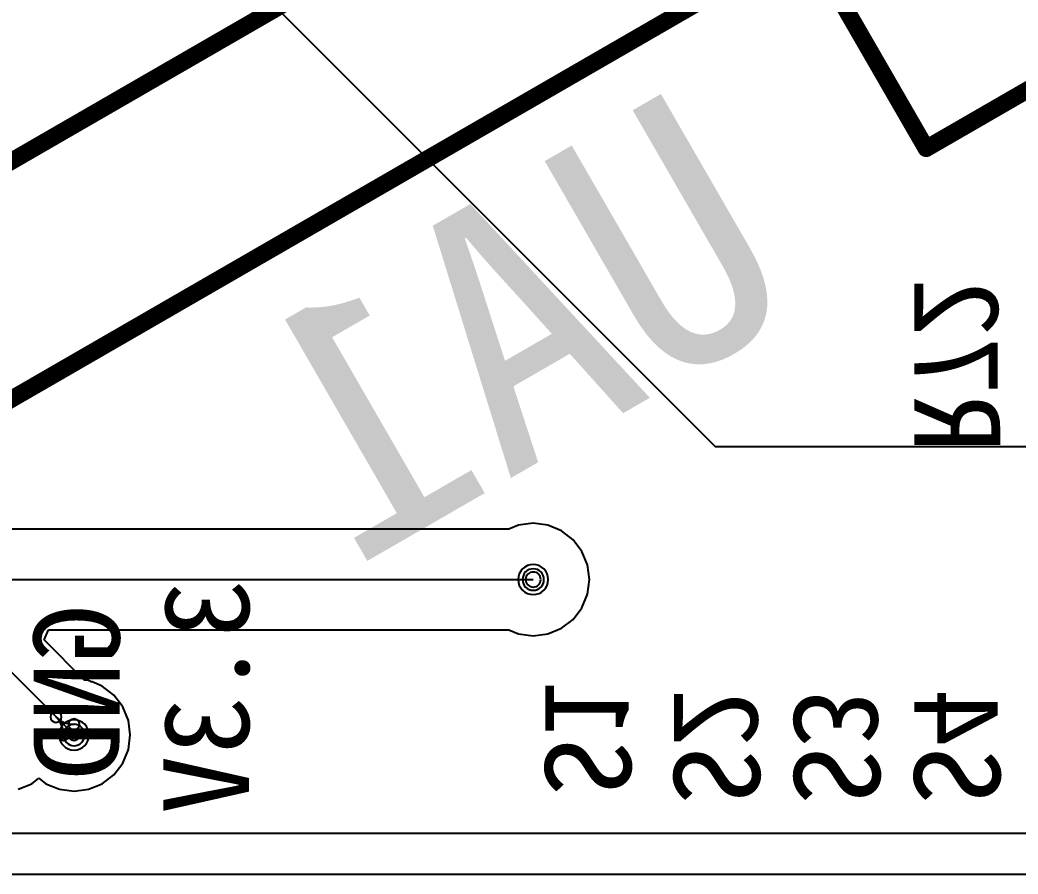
# Model space of a CAD drawing. Header units: inches. Extents: x 32166 to 34772, y 2386 to 4229.
# Drawn here: x 33801.1 to 33851.4, y 3073.3 to 3116.3 of the extents above; entities that cross this region are included whole.
import ezdxf

# ---------------------------------------------------------------- set-up
doc = ezdxf.new("R2010")
doc.units = ezdxf.units.IN
doc.header["$LTSCALE"] = 0.64311
doc.header["$MEASUREMENT"] = 0
for name, color, linetype in [('BOTTOMLAYER', 5, 'CONTINUOUS'), ('BOTTOMOVERLAY', 54, 'CONTINUOUS'), ('BOTTOMSOLDER', 6, 'CONTINUOUS'), ('KEEPOUTLAYER', 6, 'CONTINUOUS'), ('MULTILAYER', 9, 'CONTINUOUS')]:
    doc.layers.add(name, color=color, linetype=linetype)
doc.styles.get("Standard").update_dxf_attribs({"font": 'txt', "width": 0.8})

msp = doc.modelspace()

# ---------------------------------------------------------------- linework, layer by layer
at = {"layer": 'BOTTOMLAYER'}
for p, q in [((33802.234, 3128.746), (33833.933, 3097.047)), ((33833.933, 3097.047), (33836.137, 3094.844)), ((33836.137, 3094.844), (33852.734, 3094.844)), ((33791.036, 3093.159), (33803.866, 3080.329)), ((33826.245, 3090.884), (33825.755, 3090.681)), ((33826.978, 3090.98), (33826.245, 3090.884)), ((33827.711, 3090.884), (33826.978, 3090.98)), ((33828.394, 3090.601), (33827.711, 3090.884)), ((33825.755, 3090.681), (33800.163, 3090.681)), ((33828.981, 3090.151), (33828.394, 3090.601)), ((33829.431, 3089.564), (33828.981, 3090.151)), ((33829.714, 3088.881), (33829.431, 3089.564)), ((33829.811, 3088.148), (33829.714, 3088.881)), ((33799.114, 3088.148), (33826.978, 3088.148)), ((33829.714, 3087.415), (33829.811, 3088.148)), ((33829.431, 3086.732), (33829.714, 3087.415)), ((33828.981, 3086.145), (33829.431, 3086.732)), ((33828.394, 3085.695), (33828.981, 3086.145)), ((33802.369, 3085.109), (33802.579, 3085.615)), ((33802.579, 3085.615), (33825.755, 3085.615)), ((33825.755, 3085.615), (33826.245, 3085.412)), ((33826.245, 3085.412), (33826.978, 3085.316)), ((33826.978, 3085.316), (33827.711, 3085.412)), ((33827.711, 3085.412), (33828.394, 3085.695)), ((33804.385, 3083.093), (33802.369, 3085.109)), ((33804.599, 3083.065), (33804.385, 3083.093)), ((33804.734, 3083.009), (33804.599, 3083.065)), ((33804.755, 3083.005), (33804.734, 3083.009)), ((33804.772, 3082.993), (33804.755, 3083.005)), ((33805.282, 3082.782), (33804.772, 3082.993)), ((33805.869, 3082.332), (33805.282, 3082.782)), ((33806.319, 3081.745), (33805.869, 3082.332)), ((33806.602, 3081.062), (33806.319, 3081.745)), ((33806.699, 3080.329), (33806.602, 3081.062)), ((33806.602, 3079.596), (33806.699, 3080.329)), ((33806.319, 3078.913), (33806.602, 3079.596)), ((33805.869, 3078.326), (33806.319, 3078.913)), ((33805.282, 3077.876), (33805.869, 3078.326)), ((33801.056, 3077.593), (33801.739, 3077.876)), ((33801.739, 3077.876), (33802.095, 3078.149)), ((33802.095, 3078.149), (33802.45, 3077.876)), ((33802.45, 3077.876), (33803.133, 3077.593)), ((33804.599, 3077.593), (33805.282, 3077.876)), ((33803.133, 3077.593), (33803.866, 3077.497)), ((33803.866, 3077.497), (33804.599, 3077.593)), ((33852.207, 3075.372), (33766.048, 3075.372))]:
    msp.add_line(p, q, dxfattribs=at)
for centre, radius, start, end in [((33826.978, 3088.148), 0.54, 0, 180), ((33826.978, 3088.148), 0.378, 0, 180), ((33826.978, 3088.148), 0.54, 180, 0), ((33826.978, 3088.148), 0.378, 180, 0), ((33802.959, 3081.236), 0.274, 0, 180), ((33802.959, 3081.236), 0.274, 0, 180), ((33802.959, 3081.236), 0.274, 0, 180), ((33802.959, 3081.236), 0.274, 0, 180), ((33802.959, 3081.236), 0.274, 180, 0), ((33802.959, 3081.236), 0.274, 180, 0), ((33802.959, 3081.236), 0.274, 180, 0), ((33802.959, 3081.236), 0.274, 180, 0), ((33802.052, 3080.329), 1.283, 360, 45), ((33803.866, 3082.143), 1.283, 225.0003, 270.0003), ((33803.866, 3082.143), 1.283, 225.0003, 270.0003), ((33802.052, 3080.329), 1.283, 360, 45), ((33803.866, 3080.329), 0.54, 0, 180), ((33803.866, 3080.86), 0.274, 0, 180), ((33803.866, 3080.86), 0.274, 0, 180), ((33803.866, 3080.86), 0.274, 180, 0), ((33803.866, 3080.86), 0.274, 180, 0), ((33803.335, 3080.329), 0.274, 0, 180), ((33803.335, 3080.329), 0.274, 0, 180), ((33803.335, 3080.329), 0.274, 180, 0), ((33803.335, 3080.329), 0.274, 180, 0), ((33803.866, 3080.329), 0.54, 180, 0), ((33803.866, 3080.329), 0.274, 0, 180), ((33803.866, 3080.329), 0.274, 180, 0)]:
    msp.add_arc(centre, radius, start, end, dxfattribs=at)
at = {"layer": 'BOTTOMOVERLAY', "const_width": 0.864}
for points in [[(33846.755, 3109.838), (33900.254, 3140.726)], [(33829.475, 3139.768), (33846.755, 3109.838)], [(33785.091, 3100.176), (33835.523, 3129.293)], [(33790.275, 3091.197), (33840.707, 3120.314)]]:
    msp.add_lwpolyline(points, dxfattribs=at)
at = {"layer": 'BOTTOMOVERLAY', "const_width": 0.432}
msp.add_lwpolyline([(33846.647, 3110.025, 1), (33846.863, 3109.651, 1)], format="xyb", close=True, dxfattribs=at)
msp.add_lwpolyline([(33846.647, 3110.025, 1), (33846.863, 3109.651, 1)], format="xyb", close=True, dxfattribs=at)
at = {"layer": 'BOTTOMSOLDER'}
for centre, start, end in [((33826.978, 3088.148), 0, 180), ((33826.978, 3088.148), 180, 0), ((33803.866, 3080.329), 0, 180), ((33803.866, 3080.329), 180, 0)]:
    msp.add_arc(centre, 0.759, start, end, dxfattribs=at)
at = {"layer": 'KEEPOUTLAYER'}
msp.add_line((32893.167, 3073.33), (34340.368, 3073.33), dxfattribs=at)
at = {"layer": 'MULTILAYER'}
for centre, start, end in [((33826.978, 3088.148), 0, 180), ((33826.978, 3088.148), 180, 0), ((33803.866, 3080.329), 0, 180), ((33803.866, 3080.329), 180, 0)]:
    msp.add_arc(centre, 0.54, start, end, dxfattribs=at)

# ---------------------------------------------------------------- texts
at = {"layer": 'BOTTOMOVERLAY', "text_generation_flag": 2}
for s, height, rotation, p in [('UA1', 12.96, 30, (33840.802, 3101.886)), ('R72', 4.32, 270, (33846.159, 3094.498)), ('3.3V', 4.32, 90, (33812.679, 3088.105)), ('GND', 4.32, 90, (33806.156, 3086.895)), ('S1', 4.32, 270, (33827.583, 3077.218)), ('S2', 4.32, 270, (33834.063, 3076.786)), ('S3', 4.32, 270, (33840.111, 3076.786)), ('S4', 4.32, 270, (33846.159, 3076.786))]:
    msp.add_text(s, height=height, rotation=rotation, dxfattribs=at).set_placement(p)

doc.saveas('drawing.dxf')
